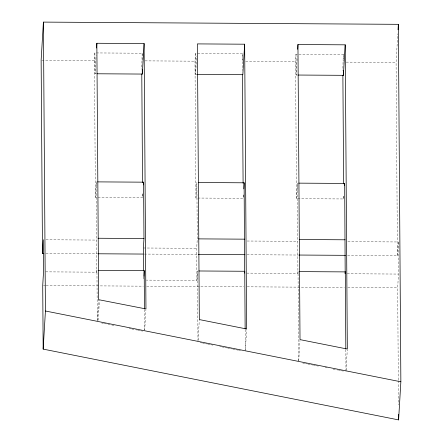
<?xml version="1.0" encoding="UTF-8"?>
<svg xmlns="http://www.w3.org/2000/svg" width="442" height="442" viewBox="0 0 442 442"><rect width="100%" height="100%" fill="white"/><g stroke="black" fill="none" stroke-linecap="round" stroke-linejoin="round"><path stroke-width="0.33" stroke-dasharray="2.21 1.66" d="M142.893 193.646L142.65 197.701L95.4 197.403L94.439 60.548L94.892 52.924L142.147 53.222L142.191 59.946M96.406 73.775L95.041 73.764L96.124 55.471M95.4 197.403L96.323 181.872L96.831 272.178L45.581 271.852M96.831 272.178L96.942 270.338L97.306 322.268M97.428 320.212L98.649 299.682M98.257 320.218L99.433 300.367M142.147 53.222L141.749 69.101M144.7 330.157L145.921 309.627M243.398 194.955L243.199 198.331L195.95 198.033L194.988 61.178L195.441 53.559L242.697 53.852L242.741 60.576M196.961 74.405L195.591 74.394L196.673 56.101M195.95 198.033L196.872 182.502L197.265 238.868L196.707 248.327L196.928 280.427L146.363 280.112M196.928 280.427L197.491 270.974L197.983 341.473M198.11 340.102L199.292 320.257M242.697 53.852L242.304 70.416M245.426 349.528L246.608 329.677M343.909 196.259L343.749 198.961L296.499 198.662L295.538 61.808L295.991 54.189L343.246 54.482L343.29 61.206M297.51 75.035L296.14 75.024L297.223 56.731M296.499 198.662L297.422 183.137L297.93 273.438L246.686 273.117M297.93 273.438L298.041 271.603L298.676 362.208M298.759 360.838L299.974 340.307M343.246 54.482L342.848 70.361M346.075 370.263L347.29 349.727M347.561 255.343L397.441 255.658L396.087 62.438L397.789 33.852M397.441 255.658L398.259 241.962L347.694 241.647M398.314 379.982L397.667 287.759L398.48 274.068L398.259 241.962M41.824 60.222L94.439 60.548M145.109 60.869L194.988 61.178M245.658 61.499L295.538 61.808M346.208 62.129L396.087 62.438M46.04 239.757L96.605 240.072M247.144 241.017L297.709 241.332M143.407 247.995L196.707 248.327M45.913 253.454L97.163 253.774M144.412 254.073L197.712 254.404M247.012 254.714L298.262 255.034M347.235 273.747L398.48 274.068M43.404 285.538L45.454 285.554M46.139 285.554L143.269 286.167M146.689 286.189L243.818 286.797M247.238 286.819L344.368 287.427M347.788 287.449L397.667 287.759M101.5 322.942L103.522 323.345M104.196 323.478L114.975 325.627M129.125 328.445L131.147 328.848M131.821 328.981L137.208 330.052M137.882 330.185L139.904 330.588M140.578 330.721L142.6 331.124M200.016 342.561L202.044 342.964M202.723 343.097L204.751 343.5M205.425 343.638L207.453 344.042M208.127 344.174L210.154 344.578M210.834 344.716L212.862 345.119M219.619 346.462L221.646 346.871M222.326 347.003L224.354 347.406M225.028 347.539L227.055 347.942M227.729 348.081L229.757 348.484M230.437 348.616L232.464 349.02M233.138 349.158L235.166 349.561M235.84 349.694L237.868 350.097M238.547 350.235L240.575 350.639M302.731 363.015L304.759 363.418M305.433 363.556L307.461 363.959M308.14 364.092L310.168 364.495M310.842 364.628L312.87 365.037M313.544 365.169L315.571 365.573M316.251 365.705L318.279 366.109M325.036 367.457L327.063 367.86M333.146 369.07L337.881 370.015M338.555 370.147L340.583 370.551M341.257 370.689L343.285 371.092M398.319 380.673L398.485 404.762M345.837 349.622L345.992 371.628M343.732 196.209L343.749 198.961M295.991 54.189L296.14 75.024M245.15 329.616L245.299 350.893M243.177 194.889L243.199 198.331M195.441 53.559L195.591 74.394M144.468 309.638L144.611 330.163M143.606 276.681L143.633 280.095M142.628 194.259L142.65 197.701M94.892 52.924L95.041 73.764"/><path stroke-width="0.66" d="M42.493 253.432L43.31 239.741L43.531 271.841L42.719 285.538L43.167 349.119L398.596 419.9L400.861 381.783L398.353 24.327L43.404 22.1L41.139 60.217L42.493 253.432L43.863 253.443M43.167 349.119L45.432 311.002L43.404 22.1M96.566 48.018L96.848 43.272L144.103 43.57L145.959 308.941L98.649 299.682L96.848 43.272M97.091 73.775L142.291 74.063L144.103 43.57M143.412 184.872L143.573 182.17L97.693 181.883M143.573 182.17L143.97 238.536L143.407 247.995L143.562 270.532M143.86 276.283L144.191 270.637L98.312 270.349M244.653 44.2L246.647 328.992L199.331 319.572L197.403 43.902L244.653 44.2L242.84 74.692L197.64 74.411M243.763 188.878L244.122 182.8L198.243 182.513M244.122 182.8L244.625 271.736M244.636 273.101L244.741 271.266L198.861 270.979M297.67 49.277L297.952 44.531L345.202 44.83L347.335 349.042L300.019 339.622L297.952 44.531M298.195 75.041L343.39 75.322L345.202 44.83M344.55 185.458L344.672 183.43L298.792 183.143M344.672 183.43L345.185 273.731L345.29 271.896L299.411 271.609M398.032 29.769L398.353 24.327M98.085 238.249L143.97 238.536M198.635 238.879L244.52 239.166M299.184 239.509L345.069 239.796M97.848 253.78L143.048 254.062M198.397 254.41L244.962 254.702M298.947 255.04L345.511 255.332M45.432 311.002L400.861 381.783M398.557 414.392L398.596 419.9M345.29 271.896L345.832 348.931M343.357 70.615L343.39 75.322M342.882 75.173L343.644 183.828M244.741 271.266L245.144 328.925M242.332 74.543L243.094 183.198M144.191 270.637L144.462 308.952M142.258 69.355L142.291 74.063M141.783 73.913L142.545 182.568"/></g></svg>
